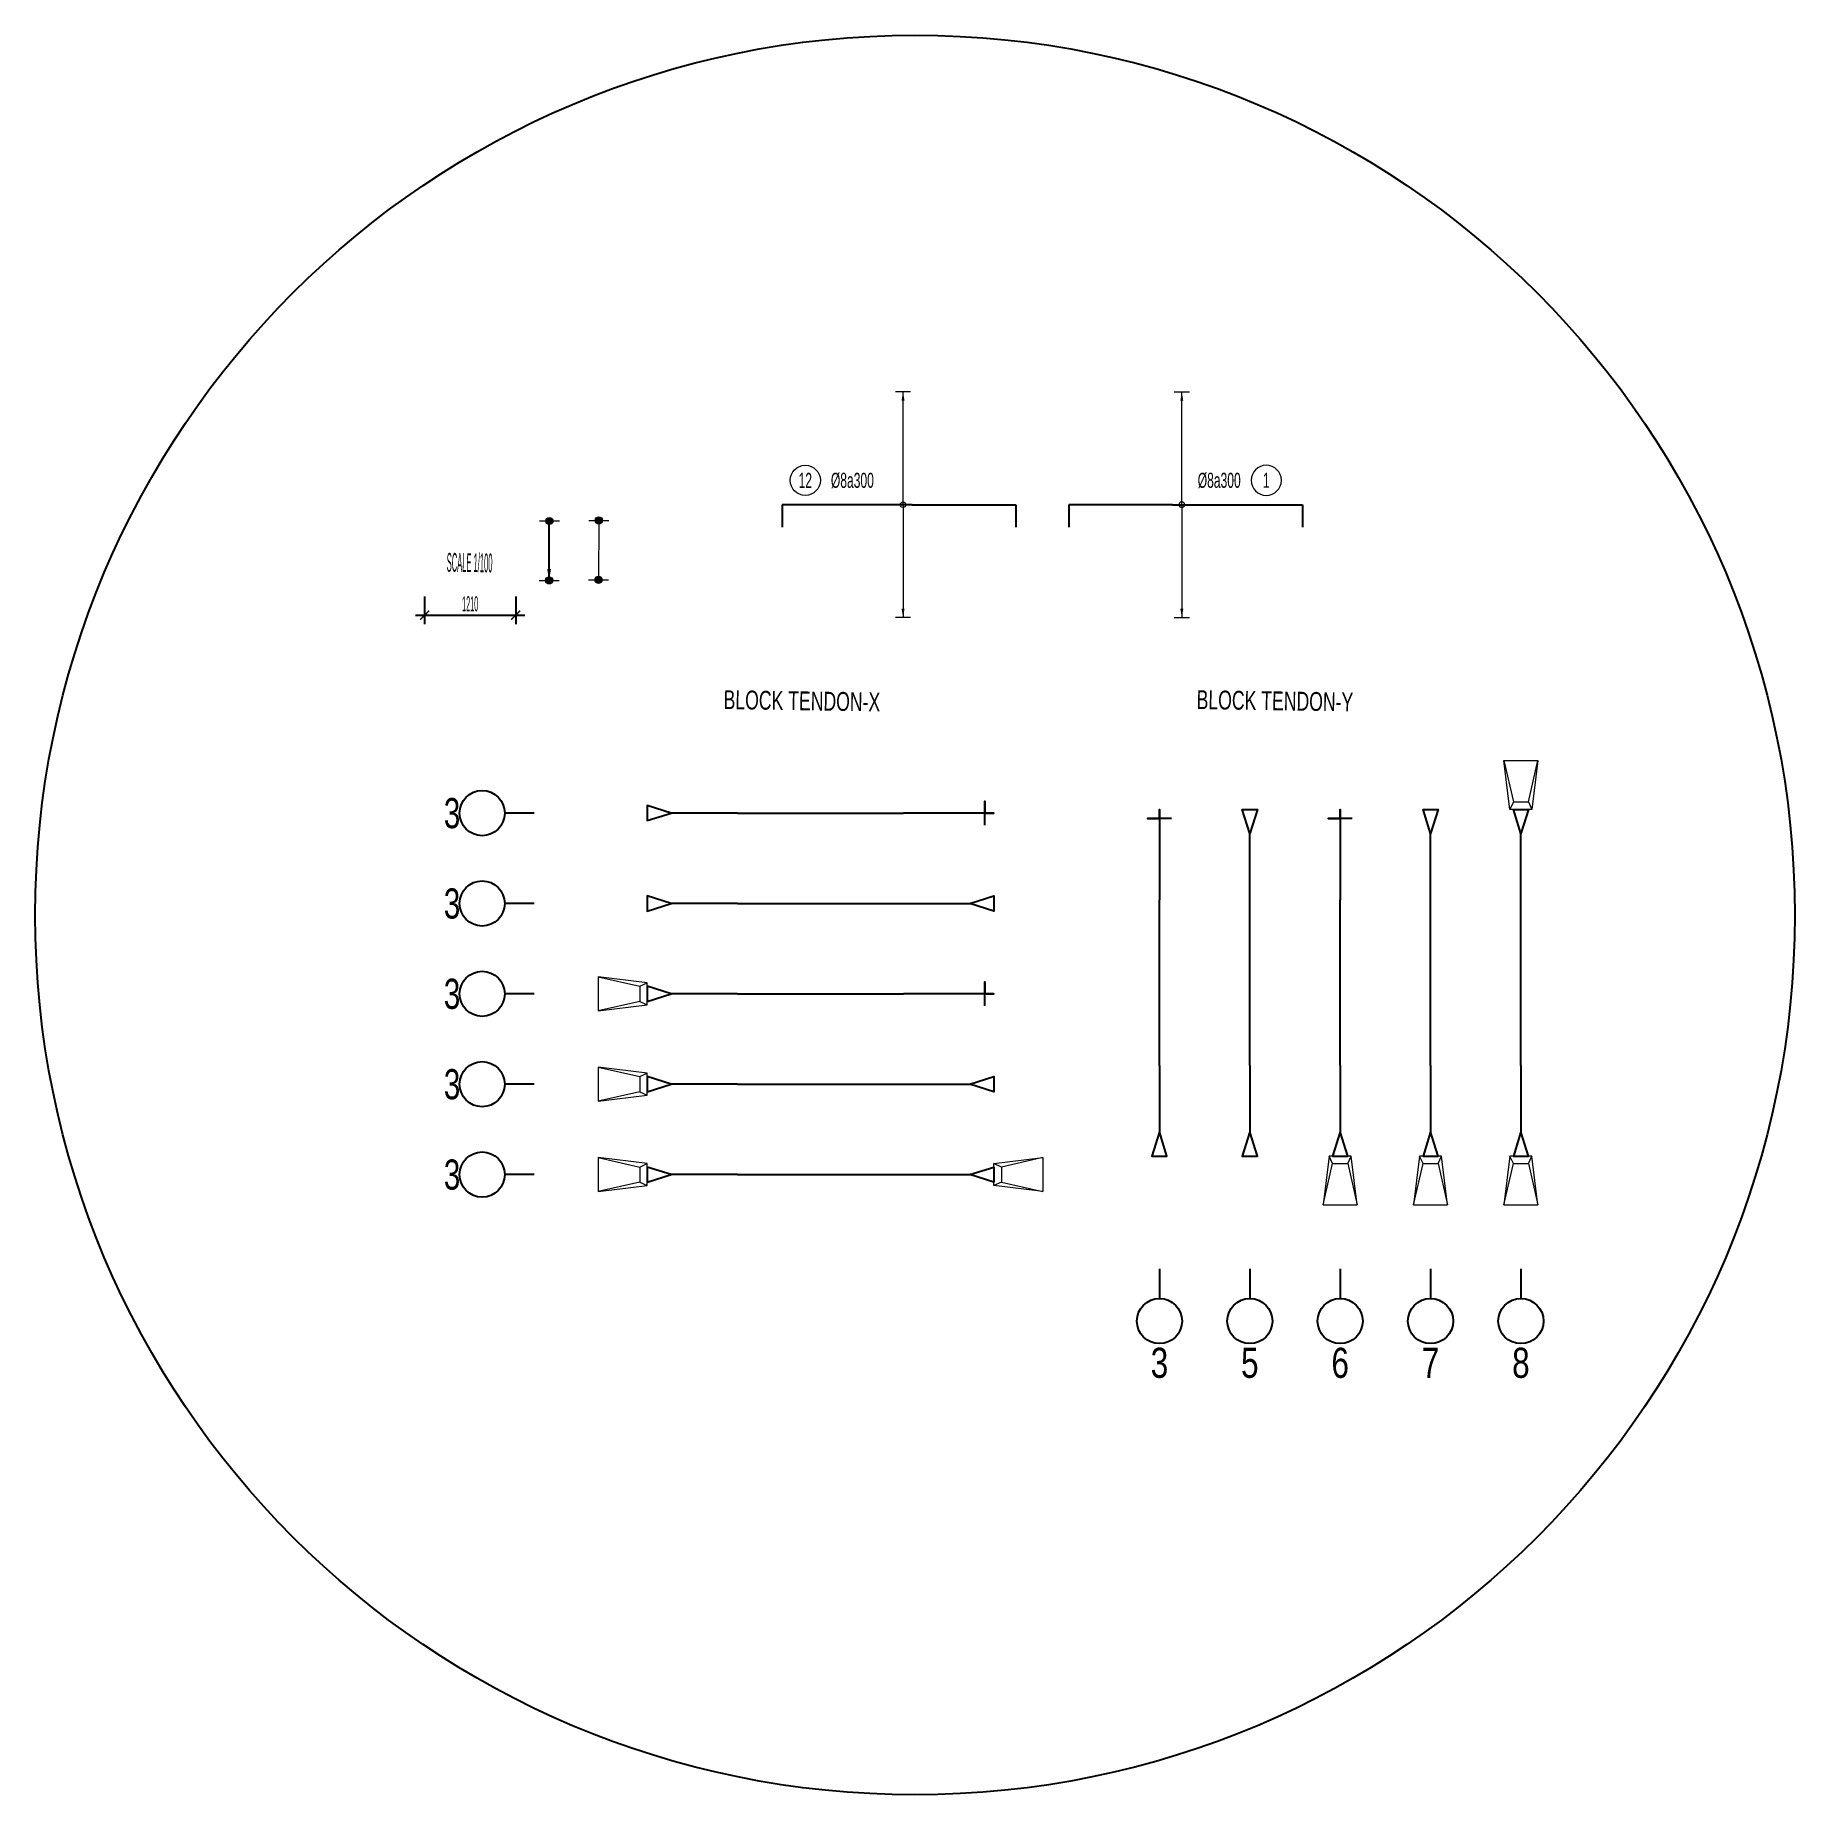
# Model space of a CAD drawing. Header units: millimetres. Extents: x 4465111 to 4895522, y 2166116 to 2541221.
# Drawn here: x 4872153 to 4895522, y 2517852 to 2541221 of the extents above.
import ezdxf
from ezdxf.enums import TextEntityAlignment as Align

# ---------------------------------------------------------------- set-up
doc = ezdxf.new("R2010")
doc.units = ezdxf.units.MM
doc.header["$LTSCALE"] = 50
doc.header["$MEASUREMENT"] = 0
doc.linetypes.add('Dashed', pattern=[0.75, 0.5, -0.25])
doc.layers.get('DEFPOINTS').update_dxf_attribs({"lineweight": 9})
for name, color, linetype in [('S- Border', 6, 'Continuous'), ('S-Bot Reinf', 4, 'Dashed'), ('S-Break', 9, 'Dashed'), ('S-Top Reinf', 4, 'Continuous'), ('SP-Reinforcement', 4, 'Continuous')]:
    doc.layers.add(name, color=color, linetype=linetype)
for name, color, linetype, lineweight in [('S-Dim', 252, 'Continuous', 13), ('S-text', 3, 'Continuous', 20), ('S-Text-height', 7, 'Continuous', 20), ('S-Thin', 253, 'Continuous', 15)]:
    doc.layers.add(name, color=color, linetype=linetype, lineweight=lineweight)
doc.styles.add('KCS_BIGTEXT', font='arial.ttf', dxfattribs={"width": 0.75})
doc.styles.add('KCS_SMTEXT', font='arial.ttf', dxfattribs={"width": 0.7})
doc.styles.add('SM-Text', font='roman.shx', dxfattribs={"width": 0.3})
doc.dimstyles.new('T-1', dxfattribs={"dimtxt": 2, "dimasz": 1.2, "dimexe": 1.2, "dimexo": 0, "dimgap": 0.5, "dimtad": 1, "dimdec": 0, "dimzin": 0, "dimdsep": 46, "dimtxsty": 'SM-Text', "dimblk": 'ARCHTICK', "dimcen": 0.09, "dimdle": 1.2, "dimclrd": 8, "dimclre": 8, "dimclrt": 3, "dimadec": 0, "dimazin": 0, "dimtfac": 1, "dimtdec": 0, "dimtix": 1, "dimtmove": 0, "dimatfit": 3, "dimfxl": 1, "dimtolj": 1, "dimtzin": 0, "dimarcsym": 0})
doc.dimstyles.new('T-100', dxfattribs={"dimscale": 100, "dimtxt": 2, "dimasz": 1.2, "dimexe": 1.2, "dimexo": 0, "dimgap": 0.5, "dimtad": 1, "dimdec": 0, "dimzin": 0, "dimdsep": 46, "dimtxsty": 'SM-Text', "dimblk": 'ARCHTICK', "dimcen": 0.09, "dimdle": 1.2, "dimclrd": 8, "dimclre": 8, "dimclrt": 3, "dimadec": 0, "dimazin": 0, "dimtfac": 1, "dimtdec": 0, "dimtix": 1, "dimtmove": 0, "dimatfit": 3, "dimfxl": 1, "dimtolj": 1, "dimtzin": 0, "dimarcsym": 0})

# ---------------------------------------------------------------- blocks, each defined once
blk = doc.blocks.new('_ArchTick')
at = {"color": 0, "linetype": 'ByBlock', "const_width": 0.15}
blk.add_lwpolyline([(-0.5, -0.5), (0.5, 0.5)], dxfattribs=at)
blk = doc.blocks.new('*D10')
at = {"color": 8, "lineweight": -2, "transparency": 16777216}
for p, q in [((4877325, 2533764), (4877325, 2533398)), ((4878535, 2533764), (4878535, 2533398)), ((4877205, 2533518), (4878655, 2533518))]:
    blk.add_line(p, q, dxfattribs=at)
at = {"layer": 'DEFPOINTS', "color": 0, "transparency": 16777216}
for p in [(4877325, 2533764), (4878535, 2533764), (4878535, 2533518)]:
    blk.add_point(p, dxfattribs=at)
at = {"color": 8, "lineweight": -2, "transparency": 16777216, "xscale": 120, "yscale": 120, "zscale": 120, "rotation": 180}
blk.add_blockref('_ArchTick', (4877325, 2533518), dxfattribs=at)
at = {"color": 8, "lineweight": -2, "transparency": 16777216, "xscale": 120, "yscale": 120, "zscale": 120}
blk.add_blockref('_ArchTick', (4878535, 2533518), dxfattribs=at)
at = {"color": 3, "transparency": 16777216, "insert": (4877930, 2533668), "char_height": 200, "attachment_point": 5, "style": 'SM-Text'}
blk.add_mtext('\\A1;1210', dxfattribs=at)
blk = doc.blocks.new('*U8')
at = {"ltscale": 10}
for p, q in [((-1.78, 0), (-19.05, 0)), ((-19.05, 0), (-19.05, -3)), ((-1.78, 0), (12, 0)), ((12, 0), (12, -3))]:
    blk.add_line(p, q, dxfattribs=at)
at = {"layer": 'S-Dim', "color": 253}
for p, q in [((-2, 15), (-4, 15)), ((-3, 0), (-3, 15)), ((-3, 0), (-3, -15)), ((-2, -15), (-4, -15))]:
    blk.add_line(p, q, dxfattribs=at)
at = {"layer": 'S-Dim'}
blk.add_circle((-15.98, 3.24), 2, dxfattribs=at)
at = {"layer": 'S-Dim', "color": 6}
blk.add_circle((-3, 0), 0.375, dxfattribs=at)
at = {"layer": 'S-Dim', "color": 253}
for points in [[(-3.2, 13.8), (-3, 15), (-2.8, 13.8)], [(-3.2, -13.8), (-3, -15), (-2.8, -13.8)]]:
    blk.add_solid(points, dxfattribs=at)
at = {"layer": 'S-text', "style": 'SM-Text', "width": 0.6}
for tag, p in [('SH', (-15.98, 3.24)), ('DK', (-9.73, 3.24))]:
    blk.add_attdef(tag, text='', height=2, dxfattribs=at).set_placement(p, align=Align.MIDDLE_CENTER)
blk = doc.blocks.new('*U9')
at = {"ltscale": 10}
for p, q in [((-1.78, 0), (-19.05, 0)), ((-19.05, 0), (-19.05, -3)), ((-1.78, 0), (12, 0)), ((12, 0), (12, -3))]:
    blk.add_line(p, q, dxfattribs=at)
at = {"layer": 'S-Dim', "color": 253}
for p, q in [((-2, 15), (-4, 15)), ((-3, 0), (-3, 15)), ((-3, 0), (-3, -15)), ((-2, -15), (-4, -15))]:
    blk.add_line(p, q, dxfattribs=at)
at = {"layer": 'S-Dim'}
blk.add_circle((-14.22, 3.24), 2, dxfattribs=at)
at = {"layer": 'S-Dim', "color": 6}
blk.add_circle((-3, 0), 0.375, dxfattribs=at)
at = {"layer": 'S-Dim', "color": 253}
for points in [[(-3.2, 13.8), (-3, 15), (-2.8, 13.8)], [(-3.2, -13.8), (-3, -15), (-2.8, -13.8)]]:
    blk.add_solid(points, dxfattribs=at)
at = {"layer": 'S-text', "style": 'SM-Text', "width": 0.6}
for tag, p in [('SH', (-14.22, 3.24)), ('DK', (-7.97, 3.24))]:
    blk.add_attdef(tag, text='', height=2, dxfattribs=at).set_placement(p, align=Align.MIDDLE_CENTER)
blk = doc.blocks.new('*U217')
at = {"layer": 'S- Border'}
blk.add_lwpolyline([(0, 0), (-392, 0)], dxfattribs=at)
blk.add_circle((-692, 0), 300, dxfattribs=at)
at = {"layer": 'SP-Reinforcement'}
for points in [[(2700, 0), (1820, 0), (1500, 100), (1500, -100), (1820, 0)], [(2700, 0), (4904, 0)], [(5984, -160), (5984, 160), (5984, 0), (6104, 0), (4904, 0)]]:
    blk.add_lwpolyline(points, dxfattribs=at)
at = {"layer": 'S-text', "style": 'KCS_SMTEXT', "width": 0.7}
blk.add_attdef('COUNT', text='', height=400, dxfattribs=at).set_placement((-1092, 0), align=Align.MIDDLE_CENTER)
blk = doc.blocks.new('*U181')
at = {"layer": 'S- Border'}
blk.add_lwpolyline([(0, 0), (-392, 0)], dxfattribs=at)
blk.add_circle((-692, 0), 300, dxfattribs=at)
at = {"layer": 'SP-Reinforcement'}
for points in [[(2700, 0), (1820, 0), (1500, 100), (1500, -100), (1820, 0)], [(2700, 0), (4904, 0)], [(4904, 0), (5784, 0), (6104, 100), (6104, -100), (5784, 0)]]:
    blk.add_lwpolyline(points, dxfattribs=at)
at = {"layer": 'S-text', "style": 'KCS_SMTEXT', "width": 0.7}
blk.add_attdef('COUNT', text='', height=400, dxfattribs=at).set_placement((-1092, 0), align=Align.MIDDLE_CENTER)
blk = doc.blocks.new('*U182')
at = {"layer": 'S- Border'}
blk.add_lwpolyline([(0, 0), (-392, 0)], dxfattribs=at)
blk.add_circle((-692, 0), 300, dxfattribs=at)
at = {"layer": 'S-Thin'}
for p, q in [((1400, 100), (1500, 145)), ((1400, -100), (1500, -145))]:
    blk.add_line(p, q, dxfattribs=at)
blk.add_lwpolyline([(1500, 145), (850, 225), (850, -225), (1500, -145)], close=True, dxfattribs=at)
blk.add_lwpolyline([(850, 225), (1400, 100), (1400, -100), (850, -225)], dxfattribs=at)
at = {"layer": 'SP-Reinforcement'}
for points in [[(2700, 0), (1820, 0), (1500, 100), (1500, -100), (1820, 0)], [(2700, 0), (4904, 0)], [(5984, -160), (5984, 160), (5984, 0), (6104, 0), (4904, 0)]]:
    blk.add_lwpolyline(points, dxfattribs=at)
at = {"layer": 'S-text', "style": 'KCS_SMTEXT', "width": 0.7}
blk.add_attdef('COUNT', text='', height=400, dxfattribs=at).set_placement((-1092, 0), align=Align.MIDDLE_CENTER)
blk = doc.blocks.new('*U183')
at = {"layer": 'S- Border'}
blk.add_lwpolyline([(0, 0), (-392, 0)], dxfattribs=at)
blk.add_circle((-692, 0), 300, dxfattribs=at)
at = {"layer": 'S-Thin'}
for p, q in [((1400, 100), (1500, 145)), ((1400, -100), (1500, -145))]:
    blk.add_line(p, q, dxfattribs=at)
blk.add_lwpolyline([(1500, 145), (850, 225), (850, -225), (1500, -145)], close=True, dxfattribs=at)
blk.add_lwpolyline([(850, 225), (1400, 100), (1400, -100), (850, -225)], dxfattribs=at)
at = {"layer": 'SP-Reinforcement'}
for points in [[(2700, 0), (1820, 0), (1500, 100), (1500, -100), (1820, 0)], [(2700, 0), (4904, 0)], [(4904, 0), (5784, 0), (6104, 100), (6104, -100), (5784, 0)]]:
    blk.add_lwpolyline(points, dxfattribs=at)
at = {"layer": 'S-text', "style": 'KCS_SMTEXT', "width": 0.7}
blk.add_attdef('COUNT', text='', height=400, dxfattribs=at).set_placement((-1092, 0), align=Align.MIDDLE_CENTER)
blk = doc.blocks.new('*U184')
at = {"layer": 'S- Border'}
blk.add_lwpolyline([(0, 0), (-392, 0)], dxfattribs=at)
blk.add_circle((-692, 0), 300, dxfattribs=at)
at = {"layer": 'S-Thin'}
for p, q in [((1400, 100), (1500, 145)), ((6204, 100), (6104, 145)), ((1400, -100), (1500, -145)), ((6204, -100), (6104, -145))]:
    blk.add_line(p, q, dxfattribs=at)
for points in [[(1500, 145), (850, 225), (850, -225), (1500, -145)], [(6104, 145), (6754, 225), (6754, -225), (6104, -145)]]:
    blk.add_lwpolyline(points, close=True, dxfattribs=at)
for points in [[(850, 225), (1400, 100), (1400, -100), (850, -225)], [(6754, 225), (6204, 100), (6204, -100), (6754, -225)]]:
    blk.add_lwpolyline(points, dxfattribs=at)
at = {"layer": 'SP-Reinforcement'}
for points in [[(2700, 0), (1820, 0), (1500, 100), (1500, -100), (1820, 0)], [(2700, 0), (4904, 0)], [(4904, 0), (5784, 0), (6104, 100), (6104, -100), (5784, 0)]]:
    blk.add_lwpolyline(points, dxfattribs=at)
at = {"layer": 'S-text', "style": 'KCS_SMTEXT', "width": 0.7}
blk.add_attdef('COUNT', text='', height=400, dxfattribs=at).set_placement((-1092, 0), align=Align.MIDDLE_CENTER)
blk = doc.blocks.new('*U254')
at = {"layer": 'S- Border'}
blk.add_lwpolyline([(0, 0), (-392, 0)], dxfattribs=at)
blk.add_circle((-692, 0), 300, dxfattribs=at)
at = {"layer": 'SP-Reinforcement'}
for points in [[(2700, 0), (1820, 0), (1500, 100), (1500, -100), (1820, 0)], [(2700, 0), (4904, 0)], [(5984, -160), (5984, 160), (5984, 0), (6104, 0), (4904, 0)]]:
    blk.add_lwpolyline(points, dxfattribs=at)
at = {"layer": 'S-text', "style": 'KCS_BIGTEXT', "width": 0.75}
blk.add_attdef('COUNT', text='', height=400, rotation=270, dxfattribs=at).set_placement((-1246, 0), align=Align.MIDDLE_CENTER)
blk = doc.blocks.new('*U218')
at = {"layer": 'S- Border'}
blk.add_lwpolyline([(0, 0), (-392, 0)], dxfattribs=at)
blk.add_circle((-692, 0), 300, dxfattribs=at)
at = {"layer": 'SP-Reinforcement'}
for points in [[(2700, 0), (1820, 0), (1500, 100), (1500, -100), (1820, 0)], [(2700, 0), (4904, 0)], [(4904, 0), (5784, 0), (6104, 100), (6104, -100), (5784, 0)]]:
    blk.add_lwpolyline(points, dxfattribs=at)
at = {"layer": 'S-text', "style": 'KCS_BIGTEXT', "width": 0.75}
blk.add_attdef('COUNT', text='', height=400, rotation=270, dxfattribs=at).set_placement((-1246, 0), align=Align.MIDDLE_CENTER)
blk = doc.blocks.new('*U219')
at = {"layer": 'S- Border'}
blk.add_lwpolyline([(0, 0), (-392, 0)], dxfattribs=at)
blk.add_circle((-692, 0), 300, dxfattribs=at)
at = {"layer": 'S-Thin'}
for p, q in [((1400, 100), (1500, 145)), ((1400, -100), (1500, -145))]:
    blk.add_line(p, q, dxfattribs=at)
blk.add_lwpolyline([(1500, 145), (850, 225), (850, -225), (1500, -145)], close=True, dxfattribs=at)
blk.add_lwpolyline([(850, 225), (1400, 100), (1400, -100), (850, -225)], dxfattribs=at)
at = {"layer": 'SP-Reinforcement'}
for points in [[(2700, 0), (1820, 0), (1500, 100), (1500, -100), (1820, 0)], [(2700, 0), (4904, 0)], [(5984, -160), (5984, 160), (5984, 0), (6104, 0), (4904, 0)]]:
    blk.add_lwpolyline(points, dxfattribs=at)
at = {"layer": 'S-text', "style": 'KCS_BIGTEXT', "width": 0.75}
blk.add_attdef('COUNT', text='', height=400, rotation=270, dxfattribs=at).set_placement((-1246, 0), align=Align.MIDDLE_CENTER)
blk = doc.blocks.new('*U220')
at = {"layer": 'S- Border'}
blk.add_lwpolyline([(0, 0), (-392, 0)], dxfattribs=at)
blk.add_circle((-692, 0), 300, dxfattribs=at)
at = {"layer": 'S-Thin'}
for p, q in [((1400, 100), (1500, 145)), ((1400, -100), (1500, -145))]:
    blk.add_line(p, q, dxfattribs=at)
blk.add_lwpolyline([(1500, 145), (850, 225), (850, -225), (1500, -145)], close=True, dxfattribs=at)
blk.add_lwpolyline([(850, 225), (1400, 100), (1400, -100), (850, -225)], dxfattribs=at)
at = {"layer": 'SP-Reinforcement'}
for points in [[(2700, 0), (1820, 0), (1500, 100), (1500, -100), (1820, 0)], [(2700, 0), (4904, 0)], [(4904, 0), (5784, 0), (6104, 100), (6104, -100), (5784, 0)]]:
    blk.add_lwpolyline(points, dxfattribs=at)
at = {"layer": 'S-text', "style": 'KCS_BIGTEXT', "width": 0.75}
blk.add_attdef('COUNT', text='', height=400, rotation=270, dxfattribs=at).set_placement((-1246, 0), align=Align.MIDDLE_CENTER)
blk = doc.blocks.new('*U221')
at = {"layer": 'S- Border'}
blk.add_lwpolyline([(0, 0), (-392, 0)], dxfattribs=at)
blk.add_circle((-692, 0), 300, dxfattribs=at)
at = {"layer": 'S-Thin'}
for p, q in [((1400, 100), (1500, 145)), ((6204, 100), (6104, 145)), ((1400, -100), (1500, -145)), ((6204, -100), (6104, -145))]:
    blk.add_line(p, q, dxfattribs=at)
for points in [[(1500, 145), (850, 225), (850, -225), (1500, -145)], [(6104, 145), (6754, 225), (6754, -225), (6104, -145)]]:
    blk.add_lwpolyline(points, close=True, dxfattribs=at)
for points in [[(850, 225), (1400, 100), (1400, -100), (850, -225)], [(6754, 225), (6204, 100), (6204, -100), (6754, -225)]]:
    blk.add_lwpolyline(points, dxfattribs=at)
at = {"layer": 'SP-Reinforcement'}
for points in [[(2700, 0), (1820, 0), (1500, 100), (1500, -100), (1820, 0)], [(2700, 0), (4904, 0)], [(4904, 0), (5784, 0), (6104, 100), (6104, -100), (5784, 0)]]:
    blk.add_lwpolyline(points, dxfattribs=at)
at = {"layer": 'S-text', "style": 'KCS_BIGTEXT', "width": 0.75}
blk.add_attdef('COUNT', text='', height=400, rotation=270, dxfattribs=at).set_placement((-1246, 0), align=Align.MIDDLE_CENTER)

msp = doc.modelspace()

# ---------------------------------------------------------------- hatches: boundary and pattern name
at = {"layer": 'S-Thin'}
h = msp.add_hatch(color=6, dxfattribs=at)
h.paths.add_polyline_path([(4879030, 2534768.8, 1), (4878934.3, 2534768.8)])
h.paths.add_polyline_path([(4879030, 2534768.8), (4878934.3, 2534768.8, 1)])
h = msp.add_hatch(color=6, dxfattribs=at)
h.paths.add_polyline_path([(4879686.2, 2534776.8, 1), (4879590.5, 2534776.8)])
h.paths.add_polyline_path([(4879686.2, 2534776.8), (4879590.5, 2534776.8, 1)])
h = msp.add_hatch(color=6, dxfattribs=at)
h.paths.add_polyline_path([(4879026.4, 2533980.2, 1), (4878930.7, 2533980.2)])
h.paths.add_polyline_path([(4879026.4, 2533980.2), (4878930.7, 2533980.2, 1)])
h = msp.add_hatch(color=6, dxfattribs=at)
h.paths.add_polyline_path([(4879026.4, 2533980.2, 1), (4878930.7, 2533980.2)])
h.paths.add_polyline_path([(4879026.4, 2533980.2), (4878930.7, 2533980.2, 1)])
h = msp.add_hatch(color=6, dxfattribs=at)
h.paths.add_polyline_path([(4879682.6, 2533988.2, 1), (4879586.9, 2533988.2)])
h.paths.add_polyline_path([(4879682.6, 2533988.2), (4879586.9, 2533988.2, 1)])
h = msp.add_hatch(color=6, dxfattribs=at)
h.paths.add_polyline_path([(4879682.6, 2533988.2, 1), (4879586.9, 2533988.2)])
h.paths.add_polyline_path([(4879682.6, 2533988.2), (4879586.9, 2533988.2, 1)])

# ---------------------------------------------------------------- linework, layer by layer
msp.add_circle((4883837.6, 2529536.1), 11684.4)
at = {"layer": 'S-Thin', "color": 6}
for p, q in [((4878850, 2534768.8, 1904.9), (4879114.2, 2534768.8, 1904.9)), ((4879506.2, 2534776.8, 1904.9), (4879770.4, 2534776.8, 1904.9)), ((4878846.4, 2533980.2, 23.3), (4879110.6, 2533980.2, 23.3)), ((4878846.4, 2533980.2, 23.3), (4879110.6, 2533980.2, 23.3)), ((4879502.6, 2533988.2, 23.3), (4879766.8, 2533988.2, 23.3)), ((4879502.6, 2533988.2, 23.3), (4879766.8, 2533988.2, 23.3))]:
    msp.add_line(p, q, dxfattribs=at)
at = {"layer": 'S-Thin', "color": 1}
msp.add_line((4879638.3, 2534776.8, 1904.9), (4879634.7, 2533988.2, 23.3), dxfattribs=at)
at = {"layer": 'S-Thin', "color": 6}
for centre in [(4878982.1, 2534768.8, 1904.9), (4879638.3, 2534776.8, 1904.9), (4878978.5, 2533980.2, 23.3), (4878978.5, 2533980.2, 23.3), (4879634.7, 2533988.2, 23.3), (4879634.7, 2533988.2, 23.3)]:
    msp.add_circle(centre, 47.9, dxfattribs=at)

# ---------------------------------------------------------------- block references
at = {"layer": 'S-Bot Reinf'}
ref = msp.add_blockref('*U9', (4887081, 2534985), dxfattribs=dict(at, xscale=-100, yscale=100, zscale=100))
ref.add_attrib('SH', '1', dxfattribs={"layer": 'S-text', "height": 200, "style": 'SM-Text', "width": 0.6}).set_placement((4888502.6, 2535309.2), align=Align.MIDDLE_CENTER)
ref.add_attrib('DK', '%%c8a300', dxfattribs={"layer": 'S-text', "height": 200, "style": 'SM-Text', "width": 0.6}).set_placement((4887877.9, 2535309.2), align=Align.MIDDLE_CENTER)
at = {"layer": 'S-Break', "rotation": 90}
for name, p, values in [('*U221', (4891884.3, 2524835.2), {'COUNT': '8'}), ('*U254', (4887084.3, 2524835.2), {'COUNT': '3'}), ('*U218', (4888284.3, 2524835.2), {'COUNT': '5'}), ('*U219', (4889484.3, 2524835.2), {'COUNT': '6'}), ('*U220', (4890684.3, 2524835.2), {'COUNT': '7'})]:
    msp.add_blockref(name, p, dxfattribs=at).add_auto_attribs(values)
at = {"layer": 'S-Break'}
for name, p in [('*U217', (4878781.2, 2530889.1)), ('*U181', (4878781.2, 2529689.1)), ('*U182', (4878781.2, 2528489.1)), ('*U183', (4878781.2, 2527289.1)), ('*U184', (4878781.2, 2526089.1))]:
    msp.add_blockref(name, p, dxfattribs=at).add_auto_attribs({'COUNT': '3'})
at = {"layer": 'S-Top Reinf', "xscale": 100, "yscale": 100, "zscale": 100}
msp.add_blockref('*U8', (4883978.9, 2534985), dxfattribs=at).add_auto_attribs({'SH': '12', 'DK': '%%c8a300'})

# ---------------------------------------------------------------- texts
at = {"layer": 'S-Text-height', "style": 'SM-Text'}
for s, width, p in [('SCALE 1/100', 0.3, (4877616.8, 2534095.5)), ('BLOCK TENDON-X', 0.7, (4881293.8, 2532271.6)), ('BLOCK TENDON-Y', 0.7, (4887576.1, 2532271.6))]:
    msp.add_text(s, height=250, rotation=359.11913, dxfattribs=dict(at, width=width)).set_placement(p)

# ---------------------------------------------------------------- dimensions: what is measured, and where the dimension line sits
dim = msp.add_linear_dim(base=(4878534.7, 2533517.7), p1=(4877324.5, 2533763.9), p2=(4878534.7, 2533763.9), dimstyle='T-100')
dim.commit()
dim.dimension.update_dxf_attribs({"geometry": '*D10', "text_midpoint": (4877929.6, 2533667.7)})

# ---------------------------------------------------------------- leaders
at = {"layer": 'S-Thin', "color": 8}
msp.add_leader([(4878978.5, 2533980.2, 23.3), (4878978.5, 2534745.7, 23.3)], dimstyle='T-1', override={"dimasz": 150, "dimgap": 0.5, "dimtad": 0}, dxfattribs=at)

doc.saveas('drawing.dxf')
